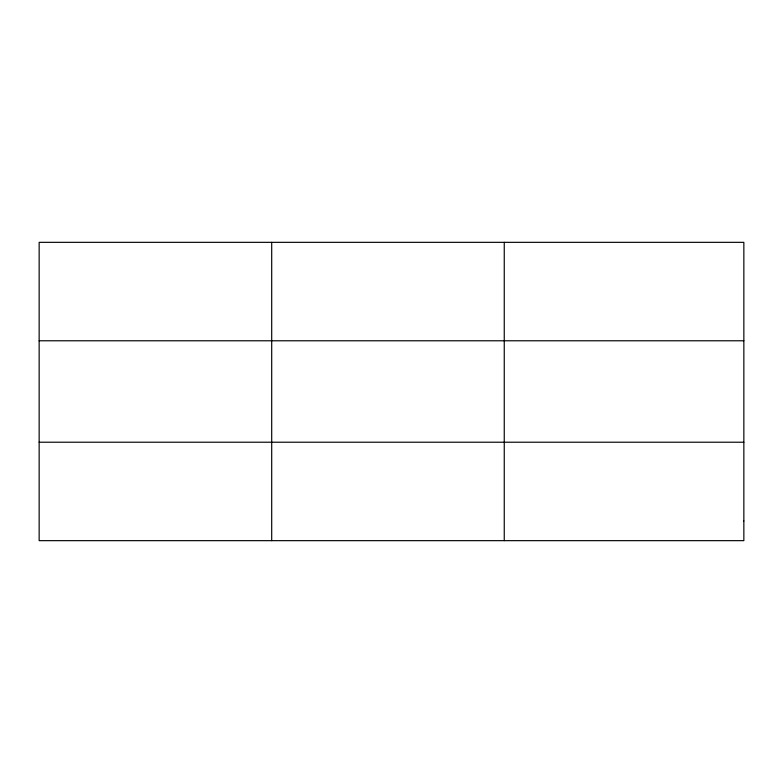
<?xml version="1.0" encoding="UTF-8"?>
<svg xmlns="http://www.w3.org/2000/svg" width="783" height="783" viewBox="0 0 783 783"><rect width="100%" height="100%" fill="white"/><g stroke="black" fill="none" stroke-linecap="round" stroke-linejoin="round"><path stroke-width="1.17" d="M271.701 242.339L271.701 540.661M504.252 242.339L504.252 540.661M39.15 340.781L743.85 340.781M39.15 442.219L743.85 442.219M743.85 520.979L743.85 540.661L39.15 540.661L39.15 242.339L743.85 242.339L743.85 520.979"/></g></svg>
